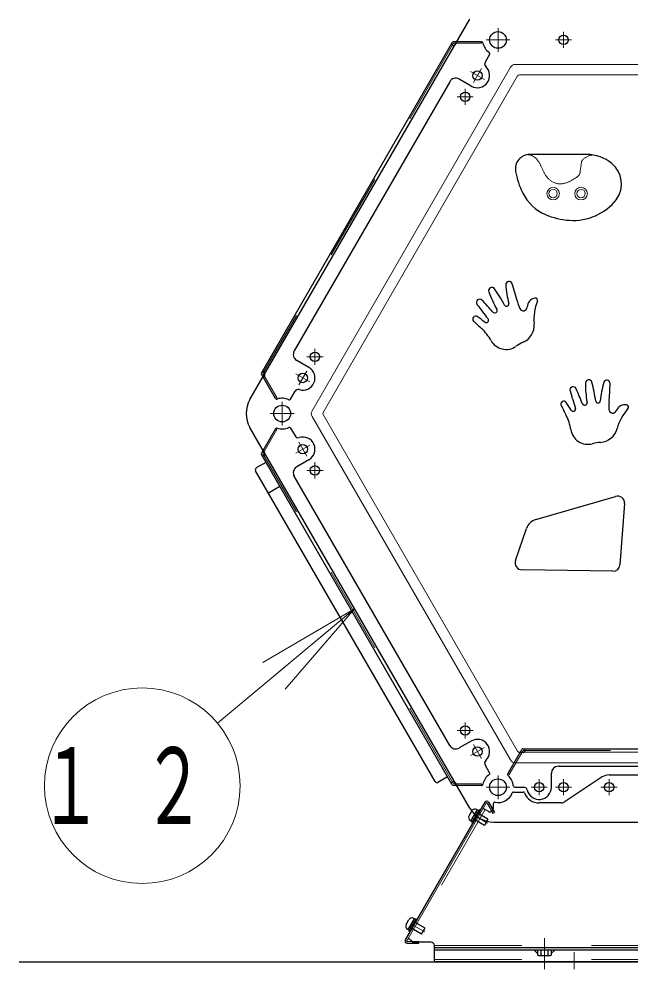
# Model space of a CAD drawing. Units: millimetres on the paper, scale 1:50. Extents: x -385 to 420, y 0 to 267.
# Drawn here: x -57.38 to -39.87, y 38.63 to 65.84 of the extents above; entities that cross this region are included whole.
import ezdxf

# ---------------------------------------------------------------- set-up
doc = ezdxf.new("R2010")
doc.units = ezdxf.units.MM
for name, pattern in [('USER1', [4.5, 2.5, -2]), ('USER2', [6, 3, -1, 1, -1]), ('USER3', [8, 3, -1, 1, -1, 1, -1])]:
    doc.linetypes.add(name, pattern=pattern)
doc.layers.add('1_50', color=7, linetype='Continuous', lineweight=25)
doc.styles.add('ＭＳ ゴシック', font='')
doc.styles.get('ＭＳ ゴシック').set_extended_font_data('MS Gothic')

msp = doc.modelspace()

# ---------------------------------------------------------------- linework, layer by layer
at = {"layer": '1_50', "color": 131}
for p, q in [((-50.773, 54.938), (-44.48, 65.838)), ((-44.48, 43.238), (-50.773, 54.138)), ((-43.787, 42.838), (-31.201, 42.838))]:
    msp.add_line(p, q, dxfattribs=at)
at = {"layer": '1_50', "linetype": 'USER2', "lineweight": 13}
for p, q in [((-43.672, 65.578), (-43.672, 64.898)), ((-43.332, 65.238), (-44.012, 65.238)), ((-49.849, 54.878), (-49.849, 54.198)), ((-49.509, 54.538), (-50.189, 54.538)), ((-43.672, 44.178), (-43.672, 43.498)), ((-43.332, 43.838), (-44.012, 43.838))]:
    msp.add_line(p, q, dxfattribs=at)
at = {"layer": '1_50', "color": 2, "linetype": 'USER2', "lineweight": 13}
for p, q in [((-41.794, 65.468), (-41.794, 65.008)), ((-41.564, 65.238), (-42.024, 65.238)), ((-44.46, 64.333), (-44.061, 64.103)), ((-44.376, 64.019), (-44.146, 64.417)), ((-44.611, 63.842), (-44.611, 63.382)), ((-44.381, 63.612), (-44.841, 63.612)), ((-48.911, 56.394), (-48.911, 55.934)), ((-48.681, 56.164), (-49.141, 56.164)), ((-49.46, 55.673), (-49.061, 55.443)), ((-49.376, 55.359), (-49.146, 55.757)), ((-49.46, 53.403), (-49.061, 53.633)), ((-49.376, 53.717), (-49.146, 53.319)), ((-48.911, 52.682), (-48.911, 53.142)), ((-48.681, 52.912), (-49.141, 52.912)), ((-44.381, 45.464), (-44.841, 45.464)), ((-44.611, 45.234), (-44.611, 45.694)), ((-44.46, 44.743), (-44.061, 44.973)), ((-44.376, 45.057), (-44.146, 44.659)), ((-42.264, 43.838), (-42.724, 43.838)), ((-42.494, 44.068), (-42.494, 43.608)), ((-41.564, 43.838), (-42.024, 43.838)), ((-41.794, 43.608), (-41.794, 44.068)), ((-40.264, 43.838), (-40.724, 43.838)), ((-40.494, 44.068), (-40.494, 43.608)), ((-44.361, 43.036), (-43.97, 42.81)), ((-46.161, 39.918), (-45.77, 39.692)), ((-42.344, 39.514), (-42.344, 38.976)), ((-42.344, 39.514), (-42.344, 38.976)), ((-42.344, 39.114), (-42.344, 38.632)), ((-42.344, 39.114), (-42.344, 38.632)), ((-41.494, 39.114), (-41.494, 38.632))]:
    msp.add_line(p, q, dxfattribs=at)
at = {"layer": '1_50', "color": 190}
for p, q in [((-44.982, 65.168), (-50.444, 55.708)), ((-44.974, 65.09), (-45.014, 65.113)), ((-44.143, 65.188), (-44.948, 65.188)), ((-44.892, 65.112), (-44.86, 65.168)), ((-43.911, 64.824), (-44.041, 64.598)), ((-45.055, 64.042), (-49.505, 56.334)), ((-44.436, 63.915), (-44.782, 64.115)), ((-49.086, 55.861), (-49.432, 56.061)), ((-50.042, 54.971), (-50.444, 55.668)), ((-50.372, 55.74), (-50.412, 55.763)), ((-50.35, 55.658), (-50.383, 55.602)), ((-49.61, 54.952), (-49.48, 55.178)), ((-50.042, 54.105), (-50.444, 53.408)), ((-49.61, 54.124), (-49.48, 53.898)), ((-44.982, 43.908), (-50.444, 53.368)), ((-50.372, 53.336), (-50.412, 53.313)), ((-50.35, 53.418), (-50.383, 53.474)), ((-49.086, 53.215), (-49.432, 53.015)), ((-45.055, 45.034), (-49.505, 52.742)), ((-44.436, 45.161), (-44.782, 44.961)), ((-43.393, 44.221), (-42.99, 44.918)), ((-42.956, 44.938), (-32.032, 44.938)), ((-42.892, 44.892), (-42.892, 44.938)), ((-42.952, 44.832), (-43.017, 44.832)), ((-43.911, 44.252), (-44.041, 44.478)), ((-41.944, 44.438), (-33.044, 44.438)), ((-42.144, 43.838), (-42.144, 44.238)), ((-44.974, 43.986), (-45.014, 43.963)), ((-44.143, 43.888), (-44.948, 43.888)), ((-44.892, 43.964), (-44.86, 43.908)), ((-43.193, 43.838), (-42.933, 43.838))]:
    msp.add_line(p, q, dxfattribs=at)
at = {"layer": '1_50', "color": 190, "linetype": 'USER1', "lineweight": 13}
for p, q in [((-44.944, 65.142), (-50.402, 55.688)), ((-44.144, 65.142), (-44.944, 65.142)), ((-44.144, 65.142), (-44.144, 65.188)), ((-50.002, 54.995), (-50.402, 55.688)), ((-50.002, 54.995), (-50.042, 54.972)), ((-50.002, 54.081), (-50.402, 53.388)), ((-50.002, 54.081), (-50.042, 54.104)), ((-44.944, 43.934), (-50.402, 53.388)), ((-43.352, 44.199), (-42.952, 44.892)), ((-42.952, 44.892), (-32.036, 44.892)), ((-43.352, 44.199), (-43.392, 44.222)), ((-44.144, 43.934), (-44.944, 43.934)), ((-44.144, 43.934), (-44.144, 43.888))]:
    msp.add_line(p, q, dxfattribs=at)
at = {"layer": '1_50', "color": 131, "lineweight": 13}
for p, q in [((-43.175, 64.538), (-31.813, 64.538)), ((-48.995, 54.618), (-43.314, 64.458)), ((-48.677, 54.568), (-43.112, 64.208)), ((-43.06, 64.238), (-31.928, 64.238)), ((-43.314, 44.618), (-48.995, 54.458)), ((-43.112, 44.868), (-48.677, 54.508)), ((-31.928, 44.838), (-43.06, 44.838)), ((-31.813, 44.538), (-43.175, 44.538))]:
    msp.add_line(p, q, dxfattribs=at)
at = {"layer": '1_50', "color": 2}
for p, q in [((-41.131, 61.959), (-42.761, 61.96)), ((-50.313, 53.141), (-50.59, 52.981)), ((-45.472, 43.997), (-50.612, 52.9)), ((-45.113, 44.135), (-45.39, 43.975)), ((-40.686, 44.131), (-41.779, 43.414)), ((-40.494, 44.188), (-39.494, 44.188)), ((-43.226, 43.699), (-42.95, 43.699)), ((-44.049, 43.405), (-46.325, 39.463)), ((-43.985, 43.382), (-43.817, 43.091)), ((-43.945, 43.405), (-43.777, 43.114)), ((-43.805, 43.234), (-43.805, 43.367)), ((-41.867, 43.388), (-42.494, 43.388)), ((-43.955, 43.148), (-44.097, 43.23)), ((-43.817, 43.091), (-43.777, 43.114)), ((-46.194, 39.475), (-46.247, 39.506)), ((-46.273, 39.373), (-45.937, 39.373)), ((-45.594, 39.402), (-46.121, 39.402)), ((-45.494, 39.238), (-45.494, 39.302)), ((-29.494, 39.238), (-45.494, 39.238)), ((-45.494, 38.838), (-45.494, 39.238)), ((-29.494, 39.238), (-45.494, 39.238)), ((-29.494, 39.174), (-45.494, 39.174)), ((-42.54, 39.075), (-42.64, 39.174)), ((-42.148, 39.075), (-42.048, 39.174)), ((-29.494, 38.838), (-45.494, 38.838))]:
    msp.add_line(p, q, dxfattribs=at)
at = {"layer": '1_50'}
for p, q in [((-49.913, 52.449), (-50.242, 52.259)), ((-42.54, 39.174), (-42.54, 39.032)), ((-42.148, 39.174), (-42.54, 39.174)), ((-42.54, 39.032), (-42.509, 39.014)), ((-42.509, 39.014), (-42.179, 39.014)), ((-42.442, 39.174), (-42.442, 39.032)), ((-42.246, 39.174), (-42.246, 39.032)), ((-42.148, 39.032), (-42.179, 39.014)), ((-42.148, 39.174), (-42.148, 39.032)), ((-57.383, 38.838), (-15.751, 38.838))]:
    msp.add_line(p, q, dxfattribs=at)
at = {"layer": '1_50', "color": 70}
for p, q in [((-42.59, 51.502), (-40.305, 52.168)), ((-40.05, 51.962), (-40.181, 50.208)), ((-43.171, 50.327), (-42.857, 51.248)), ((-40.384, 50.023), (-42.985, 50.063))]:
    msp.add_line(p, q, dxfattribs=at)
at = {"layer": '1_50', "lineweight": 13}
for p, q in [((-47.779, 48.951), (-51.705, 45.675)), ((-50.403, 47.413), (-47.779, 48.951)), ((-47.779, 48.951), (-50.083, 47.029)), ((-47.779, 48.951), (-49.762, 46.645))]:
    msp.add_line(p, q, dxfattribs=at)
at = {"layer": '1_50', "color": 2, "lineweight": 13}
msp.add_line((-44.009, 43.382), (-46.285, 39.44), dxfattribs=at)
at = {"layer": '1_50', "color": 2, "linetype": 'USER1', "lineweight": 13}
for p, q in [((-44.041, 43.198), (-46.191, 39.474)), ((-46.273, 39.419), (-45.937, 39.419)), ((-45.937, 39.419), (-45.937, 39.373)), ((-29.494, 39.302), (-45.494, 39.302)), ((-29.494, 38.902), (-45.494, 38.902))]:
    msp.add_line(p, q, dxfattribs=at)
at = {"layer": '1_50', "color": 4}
for p, q in [((-44.42, 43.162), (-44.5, 43.024)), ((-44.448, 42.874), (-44.264, 43.192)), ((-44.266, 43.189), (-44.446, 42.877)), ((-44.208, 43.19), (-44.418, 42.826)), ((-44.405, 42.849), (-44.221, 43.167)), ((-44.182, 43.175), (-44.392, 42.811)), ((-44.356, 43.033), (-44.319, 42.996)), ((-44.349, 43.045), (-44.313, 43.008)), ((-43.96, 42.92), (-44.306, 43.12)), ((-44.266, 43.189), (-44.283, 43.199)), ((-44.264, 43.192), (-44.221, 43.167)), ((-44.182, 43.175), (-44.208, 43.19)), ((-44.446, 42.877), (-44.463, 42.887)), ((-44.448, 42.874), (-44.405, 42.849)), ((-44.418, 42.826), (-44.392, 42.811)), ((-44.06, 42.746), (-44.406, 42.946)), ((-43.96, 42.92), (-44.06, 42.746)), ((-46.3, 39.906), (-46.22, 40.045)), ((-46.064, 40.075), (-46.248, 39.756)), ((-46.246, 39.759), (-46.066, 40.071)), ((-46.218, 39.708), (-46.008, 40.072)), ((-46.021, 40.05), (-46.205, 39.731)), ((-46.192, 39.693), (-45.982, 40.057)), ((-45.76, 39.802), (-46.106, 40.002)), ((-46.066, 40.071), (-46.083, 40.081)), ((-46.064, 40.075), (-46.021, 40.05)), ((-46.008, 40.072), (-45.982, 40.057)), ((-46.246, 39.759), (-46.263, 39.769)), ((-46.248, 39.756), (-46.205, 39.731)), ((-45.86, 39.629), (-46.206, 39.829)), ((-46.163, 39.904), (-46.113, 39.89)), ((-46.156, 39.915), (-46.106, 39.902)), ((-45.86, 39.629), (-45.76, 39.802)), ((-46.192, 39.693), (-46.218, 39.708))]:
    msp.add_line(p, q, dxfattribs=at)
at = {"layer": '1_50', "color": 2, "linetype": 'USER3', "lineweight": 13}
msp.add_lwpolyline([(-40.958, 61.945), (-40.977, 61.943), (-40.997, 61.94), (-41.016, 61.936), (-41.035, 61.931), (-41.054, 61.925), (-41.073, 61.918), (-41.092, 61.911), (-41.11, 61.903), (-41.128, 61.894), (-41.146, 61.885), (-41.163, 61.874), (-41.18, 61.863), (-41.197, 61.852), (-41.212, 61.84), (-41.227, 61.828), (-41.241, 61.814), (-41.253, 61.8), (-41.264, 61.786), (-41.272, 61.77), (-41.278, 61.753), (-41.283, 61.735), (-41.286, 61.717), (-41.288, 61.698), (-41.29, 61.679), (-41.293, 61.66), (-41.296, 61.641), (-41.299, 61.622), (-41.302, 61.604), (-41.305, 61.585), (-41.308, 61.566), (-41.311, 61.547), (-41.314, 61.528), (-41.316, 61.509), (-41.317, 61.491), (-41.318, 61.472), (-41.32, 61.454), (-41.322, 61.436), (-41.325, 61.419), (-41.33, 61.402), (-41.337, 61.387), (-41.346, 61.372), (-41.357, 61.359), (-41.37, 61.347), (-41.383, 61.335), (-41.398, 61.324), (-41.413, 61.313), (-41.428, 61.302), (-41.444, 61.291), (-41.46, 61.28), (-41.475, 61.269), (-41.491, 61.259), (-41.507, 61.249), (-41.523, 61.239), (-41.539, 61.23), (-41.555, 61.22), (-41.571, 61.211), (-41.588, 61.202), (-41.605, 61.194), (-41.621, 61.186), (-41.639, 61.178), (-41.656, 61.171), (-41.673, 61.163), (-41.691, 61.157), (-41.709, 61.15), (-41.727, 61.144), (-41.746, 61.139), (-41.764, 61.133), (-41.783, 61.129), (-41.802, 61.125), (-41.822, 61.121), (-41.841, 61.119), (-41.86, 61.117), (-41.88, 61.116), (-41.899, 61.116), (-41.919, 61.117), (-41.939, 61.119), (-41.959, 61.122), (-41.979, 61.126), (-41.999, 61.13), (-42.018, 61.136), (-42.038, 61.142), (-42.057, 61.15), (-42.075, 61.158), (-42.094, 61.167), (-42.112, 61.176), (-42.13, 61.186), (-42.147, 61.197), (-42.164, 61.209), (-42.18, 61.221), (-42.195, 61.234), (-42.21, 61.247), (-42.225, 61.261), (-42.238, 61.275), (-42.252, 61.29), (-42.265, 61.305), (-42.277, 61.32), (-42.289, 61.336), (-42.3, 61.352), (-42.311, 61.368), (-42.322, 61.385), (-42.332, 61.402), (-42.342, 61.419), (-42.351, 61.436), (-42.36, 61.453), (-42.369, 61.471), (-42.378, 61.489), (-42.386, 61.506), (-42.394, 61.524), (-42.403, 61.542), (-42.411, 61.56), (-42.419, 61.577), (-42.427, 61.594), (-42.435, 61.612), (-42.443, 61.629), (-42.452, 61.646), (-42.46, 61.662), (-42.469, 61.679), (-42.478, 61.696), (-42.487, 61.712), (-42.497, 61.728), (-42.507, 61.745), (-42.517, 61.761), (-42.528, 61.776), (-42.538, 61.791), (-42.55, 61.806), (-42.561, 61.821), (-42.574, 61.835), (-42.586, 61.848), (-42.6, 61.861), (-42.613, 61.873), (-42.628, 61.885), (-42.643, 61.895), (-42.658, 61.905), (-42.674, 61.914), (-42.691, 61.922), (-42.708, 61.929), (-42.726, 61.935), (-42.744, 61.94), (-42.762, 61.944), (-42.781, 61.947), (-42.8, 61.95), (-42.818, 61.952), (-42.837, 61.953)], dxfattribs=at)
at = {"layer": '1_50', "color": 131}
for centre in [(-43.672, 65.238), (-49.849, 54.538), (-43.672, 43.838)]:
    msp.add_circle(centre, 0.24, dxfattribs=at)
at = {"layer": '1_50', "color": 2}
for centre in [(-41.794, 65.238), (-44.261, 64.218), (-44.611, 63.612), (-48.911, 56.164), (-49.261, 55.558), (-49.261, 53.518), (-48.911, 52.912), (-44.611, 45.464), (-44.261, 44.858), (-42.494, 43.838), (-41.794, 43.838), (-40.494, 43.838)]:
    msp.add_circle(centre, 0.135, dxfattribs=at)
at = {"layer": '1_50', "color": 2, "lineweight": 13}
for centre, radius in [((-42.094, 60.838), 0.18), ((-42.094, 60.838), 0.12), ((-41.294, 60.838), 0.18), ((-41.294, 60.838), 0.12)]:
    msp.add_circle(centre, radius, dxfattribs=at)
at = {"layer": '1_50', "lineweight": 13}
msp.add_circle((-53.855, 43.881), 2.8, dxfattribs=at)
at = {"layer": '1_50', "color": 190}
for centre, radius, start, end in [((-44.948, 65.148), 0.04, 90, 150), ((-44.944, 65.142), 0.06, 240, 330), ((-44.825, 65.148), 0.04, 90, 150), ((-44.143, 65.148), 0.04, 10.8069, 90), ((-43.672, 65.238), 0.44, 190.8069, 235.2198), ((-43.945, 64.844), 0.04, 330, 55.2198), ((-43.955, 64.548), 0.1, 150, 227.1604), ((-44.261, 64.218), 0.35, 240, 47.1604), ((-44.882, 63.942), 0.2, 60, 150), ((-49.332, 56.234), 0.2, 150, 240), ((-49.261, 55.558), 0.35, 252.8396, 60), ((-50.409, 55.688), 0.04, 150, 210), ((-50.348, 55.582), 0.04, 150, 210), ((-50.402, 55.688), 0.06, 330, 60), ((-50.007, 54.991), 0.04, 210, 289.1931), ((-49.849, 54.538), 0.44, 64.7802, 109.1931), ((-49.393, 55.128), 0.1, 72.8396, 150), ((-49.645, 54.972), 0.04, 244.7802, 330), ((-49.849, 54.538), 0.44, 250.8069, 295.2198), ((-49.645, 54.104), 0.04, 30, 115.2198), ((-50.007, 54.085), 0.04, 70.8069, 150), ((-49.393, 53.948), 0.1, 210, 287.1604), ((-49.261, 53.518), 0.35, 300, 107.1604), ((-50.409, 53.388), 0.04, 150, 210), ((-50.348, 53.494), 0.04, 150, 210), ((-50.402, 53.388), 0.06, 300, 30), ((-49.332, 52.842), 0.2, 120, 210), ((-44.261, 44.858), 0.35, 312.8396, 120), ((-44.882, 45.134), 0.2, 210, 300), ((-42.956, 44.898), 0.04, 90, 150), ((-42.952, 44.892), 0.06, 270, 0), ((-43.017, 44.792), 0.04, 90, 150), ((-43.955, 44.528), 0.1, 132.8396, 210), ((-41.944, 44.238), 0.2, 90, 180), ((-43.672, 43.838), 0.44, 124.7802, 169.1931), ((-43.945, 44.232), 0.04, 304.7802, 30), ((-43.358, 44.201), 0.04, 150, 229.1931), ((-43.672, 43.838), 0.44, 4.7802, 49.1931), ((-44.948, 43.928), 0.04, 210, 270), ((-44.944, 43.934), 0.06, 30, 120), ((-44.825, 43.928), 0.04, 210, 270), ((-44.143, 43.928), 0.04, 270, 349.1931), ((-43.193, 43.878), 0.04, 184.7802, 270), ((-42.933, 43.738), 0.1, 12.8396, 90), ((-42.494, 43.838), 0.35, 192.8396, 0)]:
    msp.add_arc(centre, radius, start, end, dxfattribs=at)
at = {"layer": '1_50', "color": 131, "lineweight": 13}
for centre, radius, start, end in [((-43.175, 64.378), 0.16, 90, 150), ((-43.06, 64.178), 0.06, 90, 150), ((-48.856, 54.538), 0.16, 150, 210), ((-48.625, 54.538), 0.06, 150, 210), ((-43.175, 44.698), 0.16, 210, 270), ((-43.06, 44.898), 0.06, 210, 270)]:
    msp.add_arc(centre, radius, start, end, dxfattribs=at)
at = {"layer": '1_50', "color": 2}
for centre, radius, start, end in [((-42.762, 61.545), 0.414, 89.9644, 189.8104), ((-41.131, 60.833), 1.125, 50.6079, 89.9644), ((-40.902, 61.112), 0.764, 325.0641, 50.6079), ((-41.004, 61.849), 2.198, 189.8104, 206.9256), ((-41.783, 61.454), 1.325, 206.9256, 246.5481), ((-41.522, 61.655), 1.586, 266.0444, 321.8256), ((-41.489, 62.13), 2.062, 246.5481, 266.0444), ((-50.56, 52.93), 0.06, 120, 210), ((-40.494, 43.838), 0.35, 90, 123.2362), ((-45.42, 44.027), 0.06, 210, 300), ((-43.672, 43.838), 0.44, 258.8123, 338.1228), ((-43.226, 43.659), 0.04, 90, 158.1228), ((-42.95, 43.659), 0.04, 21.4084, 90), ((-42.494, 43.838), 0.45, 201.4084, 270), ((-43.997, 43.375), 0.06, 30, 150), ((-43.997, 43.375), 0.014, 30, 150), ((-43.765, 43.367), 0.04, 78.8123, 180), ((-41.867, 43.548), 0.16, 270, 303.2362), ((-43.905, 43.234), 0.1, 240, 0), ((-46.273, 39.433), 0.06, 150, 270), ((-46.294, 39.302), 0.2, 30, 60), ((-46.273, 39.433), 0.014, 150, 270), ((-45.594, 39.302), 0.1, 0, 90)]:
    msp.add_arc(centre, radius, start, end, dxfattribs=at)
at = {"layer": '1_50'}
for centre, radius, start, end in [((-43.357, 58.228), 0.0932, 19.4258, 184.458), ((-48.873, 56.282), 5.942, 14.2375, 19.4258), ((-43.847, 58.059), 0.0932, 34.4258, 199.458), ((-41.028, 59.055), 3.083, 199.458, 209.723), ((-48.672, 54.752), 5.942, 29.1294, 34.4258), ((-40.377, 58.46), 3.083, 184.458, 194.4228), ((-44.198, 57.721), 0.0932, 44.4258, 216.1959), ((-48.375, 53.627), 5.942, 39.9807, 44.4258), ((-43.425, 57.676), 0.0645, 209.1294, 14.4228), ((-41.84, 58.067), 1.314, 194.2375, 203.1775), ((-42.564, 57.577), 0.272, 100.5238, 177.5009), ((-41.255, 57.238), 1.389, 158.019, 185.1487), ((-42.602, 57.781), 0.0634, 338.019, 100.5238), ((-31.969, 66.67), 15.247, 216.1959, 218.1615), ((-43.767, 57.491), 0.0713, 219.9807, 29.723), ((-42.946, 57.593), 0.111, 203.1775, 357.5009), ((-44.313, 57.249), 0.0839, 54.4258, 226.1959), ((-34.872, 67.092), 13.722, 226.1959, 227.5267), ((-47.375, 52.967), 5.348, 51.5656, 54.4258), ((-44.009, 57.209), 0.0662, 231.5656, 38.1615), ((-45.029, 55.997), 1.319, 28.7418, 47.5267), ((-43.169, 57.065), 0.532, 293.9973, 5.1487), ((-43.439, 56.869), 0.494, 208.7418, 304.7587), ((-42.442, 55.432), 1.256, 113.9973, 124.7587), ((-41.074, 55.41), 0.0932, 14.4258, 179.458), ((-41.52, 55.213), 0.0932, 24.4258, 196.1959), ((-46.846, 52.794), 5.942, 19.9807, 24.4258), ((-38.085, 55.382), 3.083, 179.458, 189.723), ((-46.739, 53.953), 5.942, 9.1294, 14.4258), ((-37.676, 54.6), 3.083, 164.458, 174.4228), ((-40.556, 55.401), 0.0932, 359.4258, 164.458), ((-46.405, 55.46), 5.942, 354.2375, 359.4258), ((-26.968, 59.44), 15.247, 196.1959, 198.1615), ((-41.789, 54.808), 0.0839, 34.4258, 206.1959), ((-29.551, 60.829), 13.722, 206.1959, 207.5267), ((-46.131, 51.832), 5.348, 31.5656, 34.4258), ((-41.518, 54.667), 0.0662, 211.5656, 18.1615), ((-41.194, 54.849), 0.0713, 199.9807, 9.723), ((-40.808, 54.906), 0.0645, 189.1294, 354.4228), ((-39.186, 54.731), 1.314, 174.2375, 183.1775), ((-40.034, 54.518), 0.272, 80.5238, 157.5009), ((-40, 54.724), 0.0634, 318.019, 80.5238), ((-42.89, 53.877), 1.319, 8.7418, 27.5267), ((-40.387, 54.664), 0.111, 183.1775, 337.5009), ((-38.92, 53.752), 1.389, 138.019, 165.1487), ((-41.098, 54.153), 0.494, 188.7418, 284.7587), ((-40.777, 54.245), 0.532, 273.9973, 345.1487), ((-40.652, 52.461), 1.256, 93.9973, 104.7587), ((-42.491, 39.104), 0.0869, 235.6159, 304.3841), ((-42.344, 39.342), 0.325, 252.4121, 287.5879), ((-42.197, 39.104), 0.0869, 235.6159, 304.3841)]:
    msp.add_arc(centre, radius, start, end, dxfattribs=at)
at = {"layer": '1_50', "color": 131}
for centre, start, end in [((-50.08, 54.538), 150, 210), ((-43.787, 43.638), 210, 270)]:
    msp.add_arc(centre, 0.8, start, end, dxfattribs=at)
at = {"layer": '1_50', "color": 70}
for centre, radius, start, end in [((-40.249, 51.976), 0.2, 355.7199, 106.2518), ((-42.479, 51.118), 0.4, 106.2518, 161.1497), ((-42.982, 50.263), 0.2, 161.1497, 269.1389), ((-40.381, 50.223), 0.2, 269.1389, 355.7199)]:
    msp.add_arc(centre, radius, start, end, dxfattribs=at)
at = {"layer": '1_50', "color": 4}
for centre, start, end in [((-44.413, 42.974), 150, 240), ((-44.333, 43.112), 60, 150), ((-46.133, 39.995), 60, 150), ((-46.213, 39.856), 150, 240)]:
    msp.add_arc(centre, 0.1, start, end, dxfattribs=at)

# ---------------------------------------------------------------- texts
at = {"layer": '1_50', "insert": (-53.855, 43.881), "char_height": 2.199, "attachment_point": 5, "style": 'ＭＳ ゴシック'}
msp.add_mtext('\\T1.64;\\W0.6;１２', dxfattribs=at)

doc.saveas('drawing.dxf')
